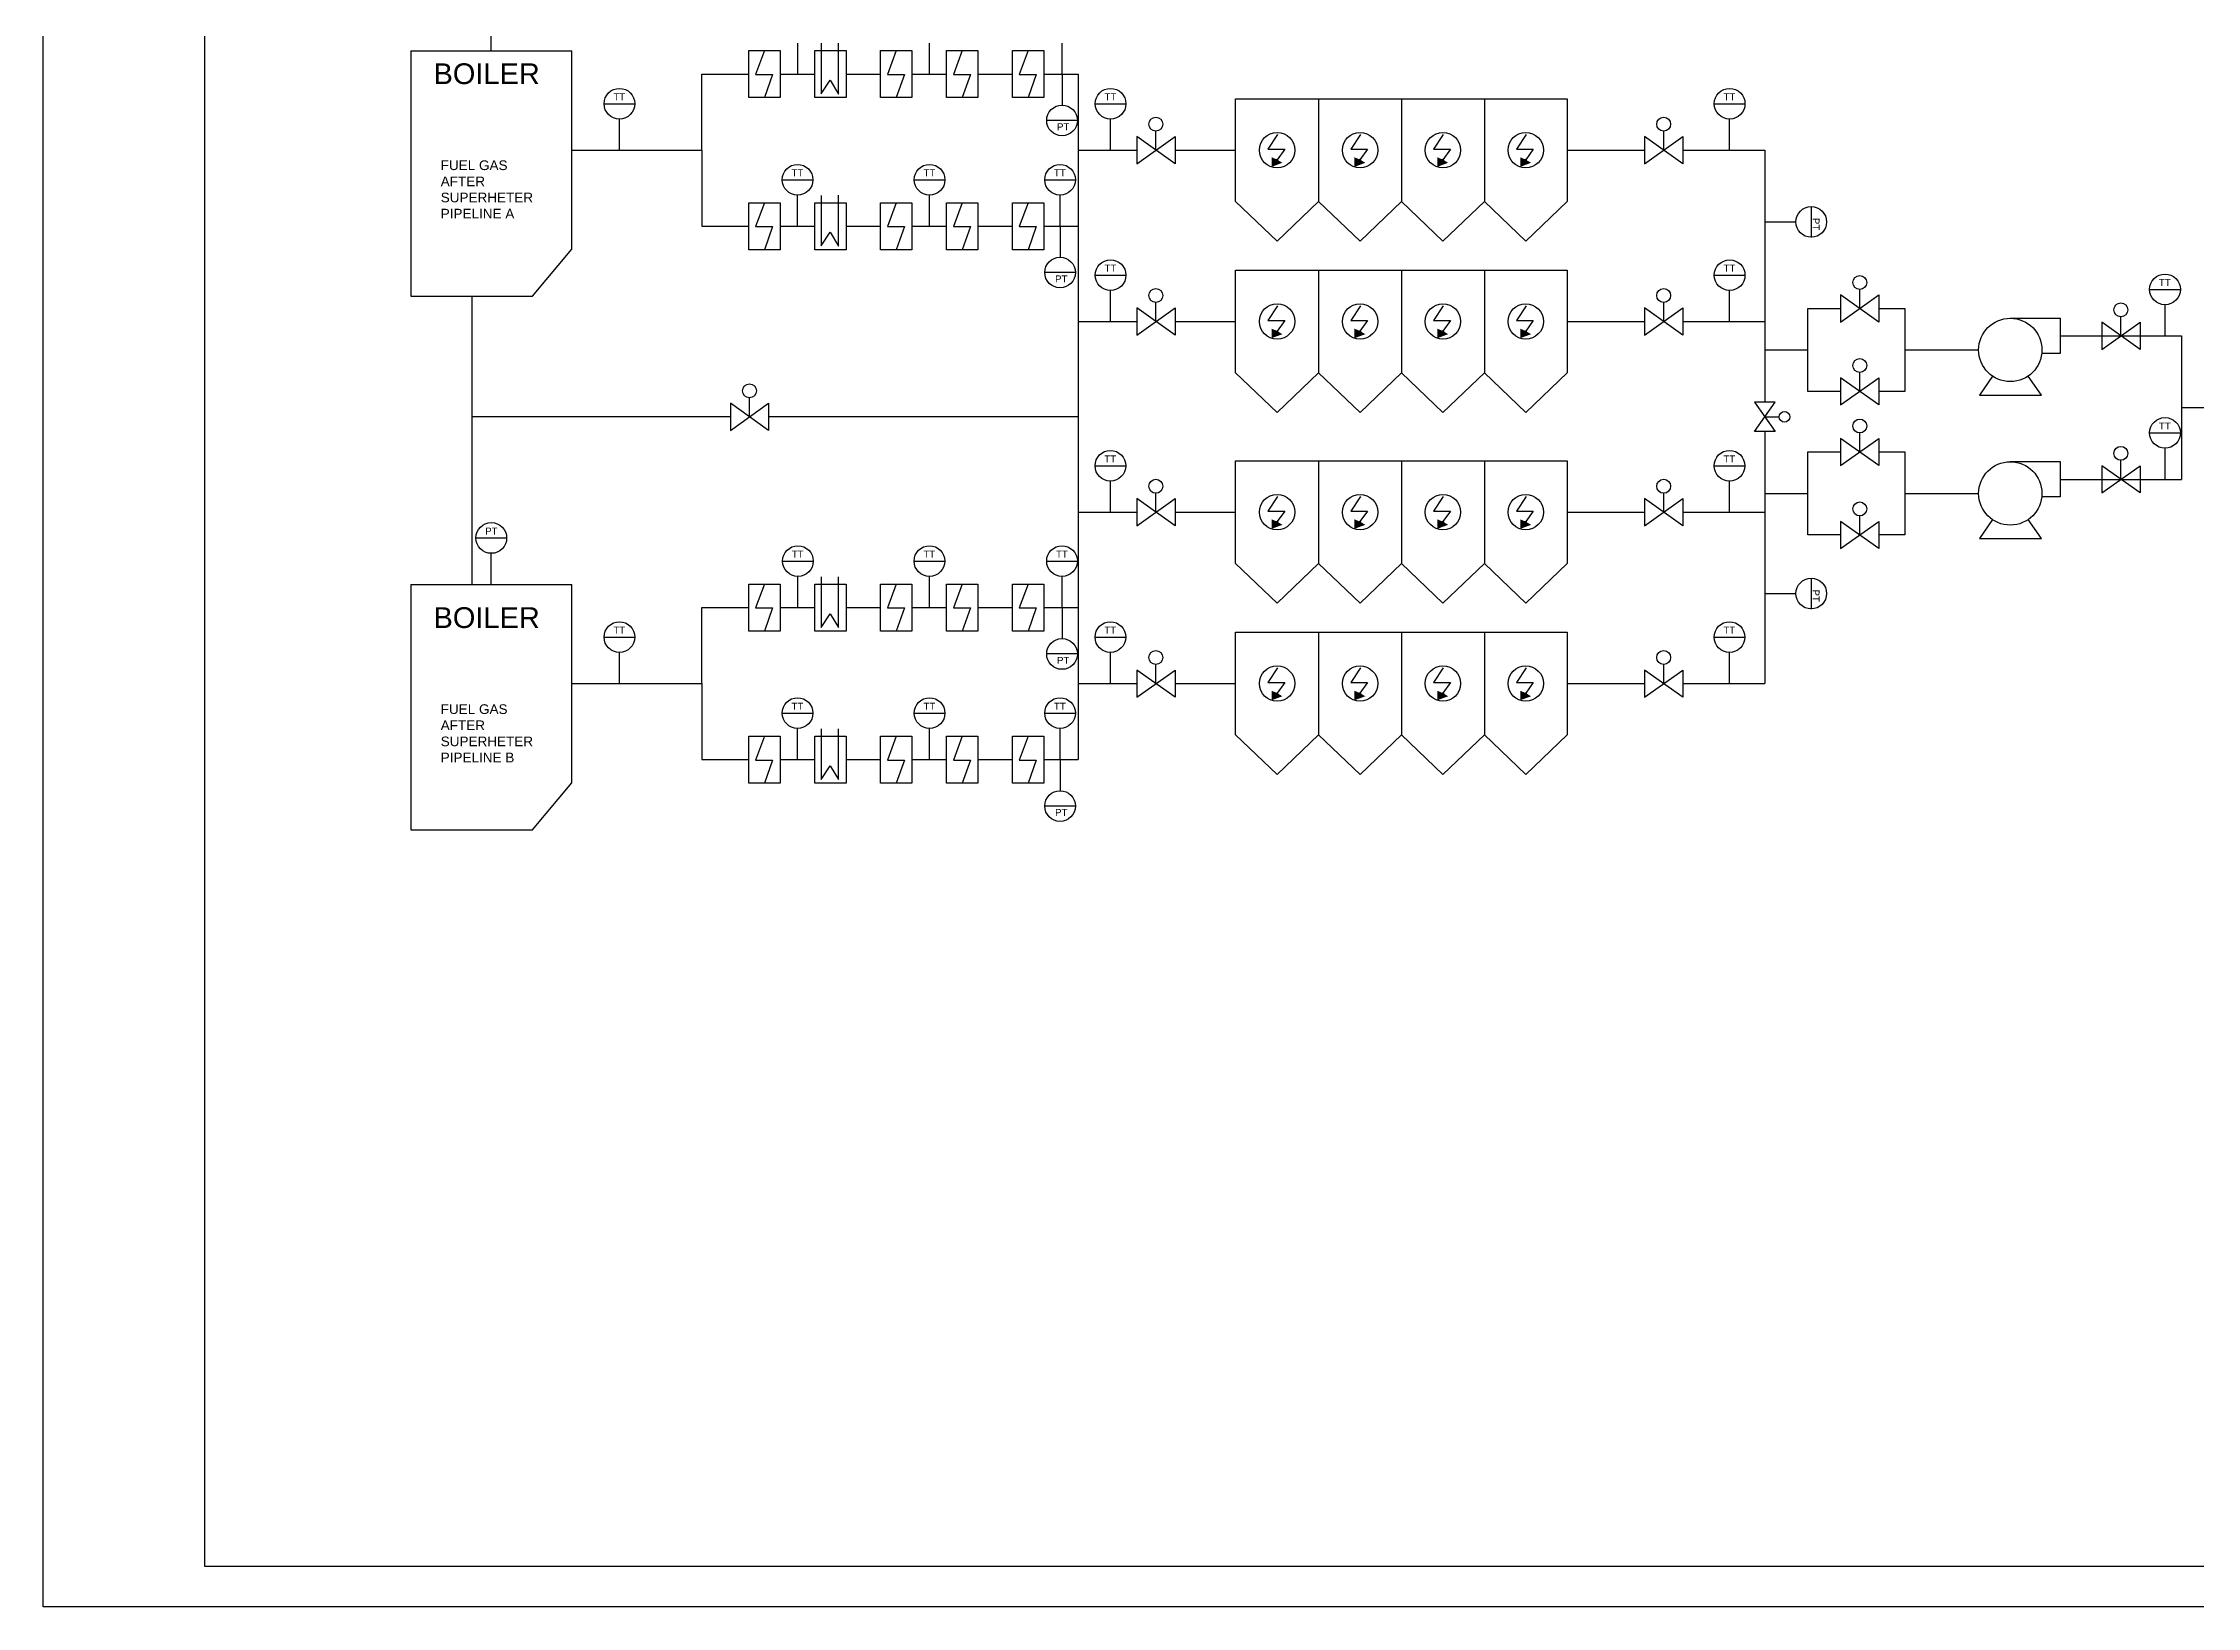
# Model space of a CAD drawing. Header units: millimetres. Extents: x 9362 to 123457, y 9195 to 46674.
# Drawn here: x 9362 to 24941, y 9752 to 21064 of the extents above; entities that cross this region are included whole.
import ezdxf

# ---------------------------------------------------------------- set-up
doc = ezdxf.new("R2010")
doc.units = ezdxf.units.MM
doc.styles.get("Standard").update_dxf_attribs({"font": 'Arial.ttf'})

msp = doc.modelspace()

# ---------------------------------------------------------------- hatches: boundary and pattern name
at = {"true_color": 0xed1f24}
h = msp.add_hatch(color=240, dxfattribs=at)
h.dxf.hatch_style = 1
h.paths.add_polyline_path([(18288, 20220), (18326, 20198), (18248, 20168), (18248, 20238)])
h = msp.add_hatch(color=240, dxfattribs=at)
h.dxf.hatch_style = 1
h.paths.add_polyline_path([(18887, 20220), (18926, 20198), (18847, 20168), (18847, 20238)])
h = msp.add_hatch(color=240, dxfattribs=at)
h.dxf.hatch_style = 1
h.paths.add_polyline_path([(19487, 20220), (19525, 20198), (19446, 20168), (19446, 20238)])
h = msp.add_hatch(color=240, dxfattribs=at)
h.dxf.hatch_style = 1
h.paths.add_polyline_path([(20086, 20220), (20125, 20198), (20046, 20168), (20046, 20238)])
h = msp.add_hatch(color=240, dxfattribs=at)
h.dxf.hatch_style = 1
h.paths.add_polyline_path([(18288, 18981), (18326, 18958), (18248, 18929), (18248, 18998)])
h = msp.add_hatch(color=240, dxfattribs=at)
h.dxf.hatch_style = 1
h.paths.add_polyline_path([(18887, 18981), (18926, 18958), (18847, 18929), (18847, 18998)])
h = msp.add_hatch(color=240, dxfattribs=at)
h.dxf.hatch_style = 1
h.paths.add_polyline_path([(19487, 18981), (19525, 18958), (19446, 18929), (19446, 18998)])
h = msp.add_hatch(color=240, dxfattribs=at)
h.dxf.hatch_style = 1
h.paths.add_polyline_path([(20086, 18981), (20125, 18958), (20046, 18929), (20046, 18998)])
h = msp.add_hatch(color=240, dxfattribs=at)
h.dxf.hatch_style = 1
h.paths.add_polyline_path([(18288, 17602), (18326, 17579), (18248, 17550), (18248, 17619)])
h = msp.add_hatch(color=240, dxfattribs=at)
h.dxf.hatch_style = 1
h.paths.add_polyline_path([(18887, 17602), (18926, 17579), (18847, 17550), (18847, 17619)])
h = msp.add_hatch(color=240, dxfattribs=at)
h.dxf.hatch_style = 1
h.paths.add_polyline_path([(19487, 17602), (19525, 17579), (19446, 17550), (19446, 17619)])
h = msp.add_hatch(color=240, dxfattribs=at)
h.dxf.hatch_style = 1
h.paths.add_polyline_path([(20086, 17602), (20125, 17579), (20046, 17550), (20046, 17619)])
h = msp.add_hatch(color=240, dxfattribs=at)
h.dxf.hatch_style = 1
h.paths.add_polyline_path([(18288, 16362), (18326, 16339), (18248, 16310), (18248, 16379)])
h = msp.add_hatch(color=240, dxfattribs=at)
h.dxf.hatch_style = 1
h.paths.add_polyline_path([(18887, 16362), (18926, 16339), (18847, 16310), (18847, 16379)])
h = msp.add_hatch(color=240, dxfattribs=at)
h.dxf.hatch_style = 1
h.paths.add_polyline_path([(19487, 16362), (19525, 16339), (19446, 16310), (19446, 16379)])
h = msp.add_hatch(color=240, dxfattribs=at)
h.dxf.hatch_style = 1
h.paths.add_polyline_path([(20086, 16362), (20125, 16339), (20046, 16310), (20046, 16379)])

# ---------------------------------------------------------------- linework, layer by layer
for p, q in [((12604, 21007), (12604, 21231)), ((14822, 20839), (14822, 21064)), ((15773, 20839), (15773, 21064)), ((16732, 20839), (16732, 21064)), ((12022, 21007), (12022, 19233)), ((12022, 21007), (13186, 21007)), ((13186, 19572), (13186, 21007)), ((14126, 20839), (14466, 20839)), ((14126, 20289), (14126, 20839)), ((14693, 20839), (14943, 20839)), ((15170, 20839), (15420, 20839)), ((15646, 20839), (15896, 20839)), ((16123, 20839), (16373, 20839)), ((16600, 20839), (16850, 20839)), ((16732, 20839), (16732, 20615)), ((16850, 20839), (16850, 19739)), ((13419, 20625), (13642, 20625)), ((16972, 20625), (17195, 20625)), ((17988, 19918), (17988, 20661)), ((17988, 20661), (18588, 20661)), ((18588, 20661), (18588, 19918)), ((18588, 20661), (19187, 20661)), ((19187, 20661), (19187, 19918)), ((19187, 20661), (19787, 20661)), ((19787, 20661), (19787, 19918)), ((19787, 20661), (20386, 20661)), ((20386, 20661), (20386, 19918)), ((21450, 20625), (21672, 20625)), ((13531, 20289), (13531, 20514)), ((16844, 20504), (16621, 20504)), ((17083, 20289), (17083, 20514)), ((17411, 20289), (17411, 20427)), ((21084, 20289), (21084, 20427)), ((21561, 20289), (21561, 20514)), ((13186, 20289), (14126, 20289)), ((14126, 20289), (14126, 19739)), ((16850, 20289), (17273, 20289)), ((17550, 20289), (17988, 20289)), ((20386, 20289), (20945, 20289)), ((21222, 20289), (21815, 20289)), ((21815, 20289), (21815, 19050)), ((14707, 20075), (14930, 20075)), ((14819, 19739), (14819, 19964)), ((15662, 20075), (15885, 20075)), ((15774, 19739), (15774, 19964)), ((16607, 20075), (16830, 20075)), ((16718, 19739), (16718, 19964)), ((18288, 19631), (17988, 19918)), ((18588, 19918), (18288, 19631)), ((18888, 19631), (18588, 19918)), ((19187, 19918), (18888, 19631)), ((19487, 19631), (19187, 19918)), ((19787, 19918), (19487, 19631)), ((20086, 19631), (19787, 19918)), ((20386, 19918), (20086, 19631)), ((22151, 19881), (22151, 19658)), ((14126, 19739), (14466, 19739)), ((14693, 19739), (14943, 19739)), ((15170, 19739), (15420, 19739)), ((15646, 19739), (15896, 19739)), ((16123, 19739), (16373, 19739)), ((16600, 19739), (16850, 19739)), ((16718, 19739), (16718, 19515)), ((16850, 19739), (16850, 18360)), ((21815, 19770), (22039, 19770)), ((12903, 19233), (13186, 19572)), ((16830, 19404), (16607, 19404)), ((16972, 19385), (17195, 19385)), ((17988, 18678), (17988, 19421)), ((17988, 19421), (18588, 19421)), ((18588, 19421), (18588, 18678)), ((18588, 19421), (19187, 19421)), ((19187, 19421), (19187, 18678)), ((19187, 19421), (19787, 19421)), ((19787, 19421), (19787, 18678)), ((19787, 19421), (20386, 19421)), ((20386, 19421), (20386, 18678)), ((21450, 19385), (21672, 19385)), ((12022, 19233), (12903, 19233)), ((12463, 19233), (12463, 17148)), ((17083, 19050), (17083, 19274)), ((17411, 19050), (17411, 19187)), ((21084, 19050), (21084, 19187)), ((21561, 19050), (21561, 19274)), ((22502, 19144), (22502, 19281)), ((24599, 19282), (24822, 19282)), ((24710, 18946), (24710, 19170)), ((16850, 19050), (17273, 19050)), ((17550, 19050), (17988, 19050)), ((20386, 19050), (20945, 19050)), ((21222, 19050), (21815, 19050)), ((21815, 19050), (21815, 18466)), ((22127, 18844), (22127, 19144)), ((22127, 19144), (22364, 19144)), ((22641, 19144), (22827, 19144)), ((22827, 19144), (22827, 18544)), ((24391, 18946), (24391, 19083)), ((23952, 18946), (24830, 18946)), ((24830, 18946), (24830, 17908)), ((21815, 18844), (22127, 18844)), ((22127, 18544), (22127, 18844)), ((22827, 18844), (23361, 18844)), ((18288, 18391), (17988, 18678)), ((18588, 18678), (18288, 18391)), ((18888, 18391), (18588, 18678)), ((19187, 18678), (18888, 18391)), ((19487, 18391), (19187, 18678)), ((19787, 18678), (19487, 18391)), ((20086, 18391), (19787, 18678)), ((20386, 18678), (20086, 18391)), ((22364, 18544), (22127, 18544)), ((22502, 18544), (22502, 18681)), ((22827, 18544), (22641, 18544)), ((23462, 18654), (23368, 18517)), ((23816, 18517), (23721, 18655)), ((14471, 18360), (14471, 18498)), ((23368, 18517), (23816, 18517)), ((24830, 18427), (26327, 18427)), ((14333, 18360), (12463, 18360)), ((16850, 18360), (14610, 18360)), ((16850, 18360), (16850, 16981)), ((21815, 18360), (21920, 18360)), ((21815, 18254), (21815, 17671)), ((22502, 18106), (22502, 18244)), ((24599, 18244), (24822, 18244)), ((22127, 17806), (22127, 18106)), ((22127, 18106), (22364, 18106)), ((22641, 18106), (22827, 18106)), ((22827, 18106), (22827, 17506)), ((24710, 17908), (24710, 18133)), ((16970, 18006), (17193, 18006)), ((17988, 17299), (17988, 18042)), ((17988, 18042), (18588, 18042)), ((18588, 18042), (18588, 17299)), ((18588, 18042), (19187, 18042)), ((19187, 18042), (19187, 17299)), ((19187, 18042), (19787, 18042)), ((19787, 18042), (19787, 17299)), ((19787, 18042), (20386, 18042)), ((20386, 18042), (20386, 17299)), ((21448, 18006), (21671, 18006)), ((24391, 17908), (24391, 18046)), ((17082, 17671), (17082, 17895)), ((17411, 17671), (17411, 17808)), ((21084, 17671), (21084, 17808)), ((21560, 17671), (21560, 17895)), ((21815, 17806), (22127, 17806)), ((22127, 17506), (22127, 17806)), ((22827, 17806), (23361, 17806)), ((23952, 17908), (24830, 17908)), ((16850, 17671), (17273, 17671)), ((17550, 17671), (17988, 17671)), ((20386, 17671), (20945, 17671)), ((21222, 17671), (21815, 17671)), ((21815, 17671), (21815, 16431)), ((22502, 17506), (22502, 17644)), ((23462, 17617), (23368, 17480)), ((23816, 17480), (23721, 17617)), ((12492, 17484), (12715, 17484)), ((22364, 17506), (22127, 17506)), ((22827, 17506), (22641, 17506)), ((23368, 17480), (23816, 17480)), ((12604, 17148), (12604, 17373)), ((14710, 17317), (14933, 17317)), ((15661, 17317), (15884, 17317)), ((16621, 17317), (16844, 17317)), ((18288, 17012), (17988, 17299)), ((18588, 17299), (18288, 17012)), ((18888, 17012), (18588, 17299)), ((19187, 17299), (18888, 17012)), ((19487, 17012), (19187, 17299)), ((19787, 17299), (19487, 17012)), ((20086, 17012), (19787, 17299)), ((20386, 17299), (20086, 17012)), ((12022, 17148), (12022, 15374)), ((12022, 17148), (13186, 17148)), ((13186, 15714), (13186, 17148)), ((14822, 16981), (14822, 17205)), ((15773, 16981), (15773, 17205)), ((16732, 16981), (16732, 17205)), ((22151, 17193), (22151, 16970)), ((14126, 16981), (14466, 16981)), ((14126, 16431), (14126, 16981)), ((14693, 16981), (14943, 16981)), ((15170, 16981), (15420, 16981)), ((15646, 16981), (15896, 16981)), ((16123, 16981), (16373, 16981)), ((16600, 16981), (16850, 16981)), ((16732, 16981), (16732, 16757)), ((16850, 16981), (16850, 15881)), ((21815, 17082), (22039, 17082)), ((13419, 16767), (13642, 16767)), ((16970, 16767), (17193, 16767)), ((17988, 16060), (17988, 16802)), ((17988, 16802), (18588, 16802)), ((18588, 16802), (18588, 16060)), ((18588, 16802), (19187, 16802)), ((19187, 16802), (19187, 16060)), ((19187, 16802), (19787, 16802)), ((19787, 16802), (19787, 16060)), ((19787, 16802), (20386, 16802)), ((20386, 16802), (20386, 16060)), ((21448, 16767), (21671, 16767)), ((13531, 16431), (13531, 16655)), ((16844, 16645), (16621, 16645)), ((17082, 16431), (17082, 16655)), ((17411, 16431), (17411, 16569)), ((21084, 16431), (21084, 16569)), ((21560, 16431), (21560, 16655)), ((13186, 16431), (14126, 16431)), ((14126, 16431), (14126, 15881)), ((16850, 16431), (17273, 16431)), ((17550, 16431), (17988, 16431)), ((20386, 16431), (20945, 16431)), ((21222, 16431), (21815, 16431)), ((14707, 16217), (14930, 16217)), ((15662, 16217), (15885, 16217)), ((16607, 16217), (16830, 16217)), ((14819, 15881), (14819, 16105)), ((15774, 15881), (15774, 16105)), ((16718, 15881), (16718, 16105)), ((18288, 15772), (17988, 16060)), ((18588, 16060), (18288, 15772)), ((18888, 15772), (18588, 16060)), ((19187, 16060), (18888, 15772)), ((19487, 15772), (19187, 16060)), ((19787, 16060), (19487, 15772)), ((20086, 15772), (19787, 16060)), ((20386, 16060), (20086, 15772)), ((14126, 15881), (14466, 15881)), ((14693, 15881), (14943, 15881)), ((15170, 15881), (15420, 15881)), ((15646, 15881), (15896, 15881)), ((16123, 15881), (16373, 15881)), ((16600, 15881), (16850, 15881)), ((16718, 15881), (16718, 15657)), ((12903, 15374), (13186, 15714)), ((16830, 15545), (16607, 15545)), ((12022, 15374), (12903, 15374)), ((33950, 10045), (10533, 10045))]:
    msp.add_line(p, q)
at = {"color": 3}
for p, q in [((14989, 21062), (14989, 20696)), ((15116, 20695), (15116, 21063)), ((14989, 20696), (15054, 20795)), ((15054, 20795), (15116, 20695)), ((14989, 19962), (14989, 19596)), ((15116, 19595), (15116, 19963)), ((14989, 19596), (15054, 19695)), ((15054, 19695), (15116, 19595)), ((14989, 17203), (14989, 16837)), ((15116, 16836), (15116, 17204)), ((14989, 16837), (15054, 16936)), ((15054, 16936), (15116, 16836)), ((14989, 16103), (14989, 15737)), ((15116, 15736), (15116, 16104)), ((14989, 15737), (15054, 15836)), ((15054, 15836), (15116, 15736))]:
    msp.add_line(p, q, dxfattribs=at)
at = {"color": 5}
for p, q in [((14579, 21009), (14516, 20836)), ((15533, 21009), (15469, 20836)), ((16010, 21009), (15946, 20836)), ((16486, 21009), (16423, 20836)), ((14516, 20836), (14639, 20836)), ((14639, 20836), (14579, 20669)), ((15469, 20836), (15593, 20836)), ((15593, 20836), (15533, 20669)), ((15946, 20836), (16069, 20836)), ((16069, 20836), (16010, 20669)), ((16423, 20836), (16546, 20836)), ((16546, 20836), (16486, 20669)), ((14579, 19909), (14516, 19736)), ((15533, 19909), (15469, 19736)), ((16010, 19909), (15946, 19736)), ((16486, 19909), (16423, 19736)), ((14516, 19736), (14639, 19736)), ((14639, 19736), (14579, 19569)), ((15469, 19736), (15593, 19736)), ((15593, 19736), (15533, 19569)), ((15946, 19736), (16069, 19736)), ((16069, 19736), (16010, 19569)), ((16423, 19736), (16546, 19736)), ((16546, 19736), (16486, 19569)), ((14579, 17151), (14516, 16978)), ((15533, 17151), (15469, 16978)), ((16010, 17151), (15946, 16978)), ((16486, 17151), (16423, 16978)), ((14516, 16978), (14639, 16978)), ((14639, 16978), (14579, 16811)), ((15469, 16978), (15593, 16978)), ((15593, 16978), (15533, 16811)), ((15946, 16978), (16069, 16978)), ((16069, 16978), (16010, 16811)), ((16423, 16978), (16546, 16978)), ((16546, 16978), (16486, 16811)), ((14579, 16051), (14516, 15878)), ((15533, 16051), (15469, 15878)), ((16010, 16051), (15946, 15878)), ((16486, 16051), (16423, 15878)), ((14516, 15878), (14639, 15878)), ((14639, 15878), (14579, 15711)), ((15469, 15878), (15593, 15878)), ((15593, 15878), (15533, 15711)), ((15946, 15878), (16069, 15878)), ((16069, 15878), (16010, 15711)), ((16423, 15878), (16546, 15878)), ((16546, 15878), (16486, 15711))]:
    msp.add_line(p, q, dxfattribs=at)
at = {"color": 240, "true_color": 0xed1f24}
for p, q in [((18290, 20402), (18221, 20297)), ((18221, 20297), (18343, 20297)), ((18343, 20297), (18288, 20220)), ((18890, 20402), (18820, 20297)), ((18820, 20297), (18942, 20297)), ((18942, 20297), (18887, 20220)), ((19489, 20402), (19420, 20297)), ((19420, 20297), (19542, 20297)), ((19542, 20297), (19487, 20220)), ((20089, 20402), (20019, 20297)), ((20019, 20297), (20141, 20297)), ((20141, 20297), (20086, 20220)), ((18290, 19162), (18221, 19057)), ((18890, 19162), (18820, 19057)), ((19489, 19162), (19420, 19057)), ((20089, 19162), (20019, 19057)), ((18221, 19057), (18343, 19057)), ((18343, 19057), (18288, 18981)), ((18820, 19057), (18942, 19057)), ((18942, 19057), (18887, 18981)), ((19420, 19057), (19542, 19057)), ((19542, 19057), (19487, 18981)), ((20019, 19057), (20141, 19057)), ((20141, 19057), (20086, 18981)), ((18290, 17783), (18221, 17678)), ((18890, 17783), (18820, 17678)), ((19489, 17783), (19420, 17678)), ((20089, 17783), (20019, 17678)), ((18221, 17678), (18343, 17678)), ((18343, 17678), (18288, 17602)), ((18820, 17678), (18942, 17678)), ((18942, 17678), (18887, 17602)), ((19420, 17678), (19542, 17678)), ((19542, 17678), (19487, 17602)), ((20019, 17678), (20141, 17678)), ((20141, 17678), (20086, 17602)), ((18290, 16544), (18221, 16438)), ((18890, 16544), (18820, 16438)), ((19489, 16544), (19420, 16438)), ((20089, 16544), (20019, 16438)), ((18221, 16438), (18343, 16438)), ((18343, 16438), (18288, 16362)), ((18820, 16438), (18942, 16438)), ((18942, 16438), (18887, 16362)), ((19420, 16438), (19542, 16438)), ((19542, 16438), (19487, 16362)), ((20019, 16438), (20141, 16438)), ((20141, 16438), (20086, 16362))]:
    msp.add_line(p, q, dxfattribs=at)
for points in [[(9362, 27140), (34243, 27140), (34243, 9752), (9362, 9752)], [(14466, 21009), (14693, 21009), (14693, 20669), (14466, 20669)], [(14943, 21009), (15170, 21009), (15170, 20669), (14943, 20669)], [(15420, 21009), (15646, 21009), (15646, 20669), (15420, 20669)], [(15896, 21009), (16123, 21009), (16123, 20669), (15896, 20669)], [(16373, 21009), (16600, 21009), (16600, 20669), (16373, 20669)], [(17273, 20191), (17550, 20387), (17550, 20191), (17273, 20387)], [(20945, 20191), (21222, 20387), (21222, 20191), (20945, 20387)], [(14466, 19909), (14693, 19909), (14693, 19569), (14466, 19569)], [(14943, 19909), (15170, 19909), (15170, 19569), (14943, 19569)], [(15420, 19909), (15646, 19909), (15646, 19569), (15420, 19569)], [(15896, 19909), (16123, 19909), (16123, 19569), (15896, 19569)], [(16373, 19909), (16600, 19909), (16600, 19569), (16373, 19569)], [(22364, 19046), (22641, 19242), (22641, 19046), (22364, 19242)], [(17273, 18952), (17550, 19148), (17550, 18952), (17273, 19148)], [(20945, 18952), (21222, 19148), (21222, 18952), (20945, 19148)], [(24253, 18848), (24530, 19044), (24530, 18848), (24253, 19044)], [(22364, 18446), (22641, 18642), (22641, 18446), (22364, 18642)], [(14333, 18262), (14610, 18458), (14610, 18262), (14333, 18458)], [(21740, 18466), (21890, 18254), (21740, 18254), (21890, 18466)], [(22364, 18008), (22641, 18204), (22641, 18008), (22364, 18204)], [(24253, 17810), (24530, 18006), (24530, 17810), (24253, 18006)], [(17273, 17573), (17550, 17769), (17550, 17573), (17273, 17769)], [(20945, 17573), (21222, 17769), (21222, 17573), (20945, 17769)], [(22364, 17408), (22641, 17604), (22641, 17408), (22364, 17604)], [(14466, 17151), (14693, 17151), (14693, 16811), (14466, 16811)], [(14943, 17151), (15170, 17151), (15170, 16811), (14943, 16811)], [(15420, 17151), (15646, 17151), (15646, 16811), (15420, 16811)], [(15896, 17151), (16123, 17151), (16123, 16811), (15896, 16811)], [(16373, 17151), (16600, 17151), (16600, 16811), (16373, 16811)], [(17273, 16333), (17550, 16529), (17550, 16333), (17273, 16529)], [(20945, 16333), (21222, 16529), (21222, 16333), (20945, 16529)], [(14466, 16051), (14693, 16051), (14693, 15711), (14466, 15711)], [(14943, 16051), (15170, 16051), (15170, 15711), (14943, 15711)], [(15420, 16051), (15646, 16051), (15646, 15711), (15420, 15711)], [(15896, 16051), (16123, 16051), (16123, 15711), (15896, 15711)], [(16373, 16051), (16600, 16051), (16600, 15711), (16373, 15711)]]:
    msp.add_lwpolyline(points, close=True)
for points in [[(10533, 10045), (10533, 26847), (33950, 26847), (33950, 10045)], [(23591, 19073), (23952, 19073), (23952, 18818), (23819, 18818)], [(23591, 18036), (23952, 18036), (23952, 17781), (23819, 17781)]]:
    msp.add_lwpolyline(points)
for points in [[(18288, 20220), (18294, 20217), (18281, 20212), (18281, 20223)], [(18887, 20220), (18893, 20217), (18881, 20212), (18881, 20223)], [(19487, 20220), (19493, 20217), (19480, 20212), (19480, 20223)], [(20086, 20220), (20092, 20217), (20079, 20212), (20079, 20223)], [(18288, 18981), (18294, 18977), (18281, 18972), (18281, 18983)], [(18887, 18981), (18893, 18977), (18881, 18972), (18881, 18983)], [(19487, 18981), (19493, 18977), (19480, 18972), (19480, 18983)], [(20086, 18981), (20092, 18977), (20079, 18972), (20079, 18983)], [(18288, 17602), (18294, 17598), (18281, 17593), (18281, 17604)], [(18887, 17602), (18893, 17598), (18881, 17593), (18881, 17604)], [(19487, 17602), (19493, 17598), (19480, 17593), (19480, 17604)], [(20086, 17602), (20092, 17598), (20079, 17593), (20079, 17604)], [(18288, 16362), (18294, 16358), (18281, 16354), (18281, 16365)], [(18887, 16362), (18893, 16358), (18881, 16354), (18881, 16365)], [(19487, 16362), (19493, 16358), (19480, 16354), (19480, 16365)], [(20086, 16362), (20092, 16358), (20079, 16354), (20079, 16365)]]:
    msp.add_lwpolyline(points, close=True, dxfattribs=at)
for centre, radius in [((13531, 20625), 111), ((17083, 20625), 111), ((21561, 20625), 111), ((16732, 20504), 111), ((17411, 20477), 50.3), ((21084, 20477), 50.3), ((14819, 20075), 111), ((15774, 20075), 111), ((16718, 20075), 111), ((22151, 19770), 111), ((16718, 19404), 111), ((17083, 19385), 111), ((21561, 19385), 111), ((22502, 19332), 50.3), ((24710, 19282), 111), ((17411, 19238), 50.3), ((21084, 19238), 50.3), ((24391, 19134), 50.3), ((23591, 18844), 229), ((22502, 18732), 50.3), ((14471, 18548), 50.3), ((21958, 18360), 38.4), ((22502, 18294), 50.3), ((24710, 18244), 111), ((17082, 18006), 111), ((21560, 18006), 111), ((24391, 18096), 50.3), ((23591, 17806), 229), ((17411, 17858), 50.3), ((21084, 17858), 50.3), ((22502, 17694), 50.3), ((12604, 17484), 111), ((14822, 17317), 111), ((15773, 17317), 111), ((16732, 17317), 111), ((22151, 17082), 111), ((13531, 16767), 111), ((17082, 16767), 111), ((21560, 16767), 111), ((16732, 16645), 111), ((17411, 16619), 50.3), ((21084, 16619), 50.3), ((14819, 16217), 111), ((15774, 16217), 111), ((16718, 16217), 111), ((16718, 15545), 111)]:
    msp.add_circle(centre, radius)
for centre in [(18288, 20289), (18888, 20289), (19487, 20289), (20086, 20289), (18288, 19050), (18888, 19050), (19487, 19050), (20086, 19050), (18288, 17671), (18888, 17671), (19487, 17671), (20086, 17671), (18288, 16431), (18888, 16431), (19487, 16431), (20086, 16431)]:
    msp.add_circle(centre, 128, dxfattribs=at)

# ---------------------------------------------------------------- texts
at = {"attachment_point": 1}
for s, width, insert, char_height in [('{\\fArial|b0|i0|c163|p34;BOILER}', 795.41, (12186, 20917), 150), ('{\\fArial|b0|i0|c163|p34;TT}', 155.39, (13487, 20700), 50), ('{\\fArial|b0|i0|c163|p34;TT}', 155.39, (17039, 20700), 50), ('{\\fArial|b0|i0|c163|p34;TT}', 155.39, (21517, 20700), 50), ('{\\fArial|b0|i0|c163|p34;PT}', 150.6, (16696, 20483), 50), ('{\\fArial|b0|i0|c163|p34;FUEL GAS AFTER SUPERHETER PIPELINE A}', 795.41, (12238, 20215), 70), ('{\\fArial|b0|i0|c163|p34;TT}', 155.39, (14775, 20150), 50), ('{\\fArial|b0|i0|c163|p34;TT}', 155.39, (15730, 20150), 50), ('{\\fArial|b0|i0|c163|p34;TT}', 155.39, (16674, 20150), 50), ('{\\fArial|b0|i0|c163|p34;PT}', 150.6, (16682, 19383), 50), ('{\\fArial|b0|i0|c163|p34;TT}', 155.39, (17039, 19461), 50), ('{\\fArial|b0|i0|c163|p34;TT}', 155.39, (21517, 19461), 50), ('{\\fArial|b0|i0|c163|p34;TT}', 155.39, (24666, 19357), 50), ('{\\fArial|b0|i0|c163|p34;TT}', 155.39, (24666, 18319), 50), ('{\\fArial|b0|i0|c163|p34;TT}', 155.39, (17038, 18081), 50), ('{\\fArial|b0|i0|c163|p34;TT}', 155.39, (21516, 18081), 50), ('{\\fArial|b0|i0|c163|p34;PT}', 155.39, (12560, 17559), 50), ('{\\fArial|b0|i0|c163|p34;TT}', 155.39, (14778, 17392), 50), ('{\\fArial|b0|i0|c163|p34;TT}', 155.39, (15729, 17392), 50), ('{\\fArial|b0|i0|c163|p34;TT}', 155.39, (16689, 17392), 50), ('{\\fArial|b0|i0|c163|p34;BOILER}', 795.41, (12186, 16983), 150), ('{\\fArial|b0|i0|c163|p34;TT}', 155.39, (13487, 16842), 50), ('{\\fArial|b0|i0|c163|p34;TT}', 155.39, (17038, 16842), 50), ('{\\fArial|b0|i0|c163|p34;TT}', 155.39, (21516, 16842), 50), ('{\\fArial|b0|i0|c163|p34;PT}', 150.6, (16696, 16624), 50), ('{\\fArial|b0|i0|c163|p34;FUEL GAS AFTER SUPERHETER PIPELINE B}', 795.41, (12238, 16281), 70), ('{\\fArial|b0|i0|c163|p34;TT}', 155.39, (14775, 16292), 50), ('{\\fArial|b0|i0|c163|p34;TT}', 155.39, (15730, 16292), 50), ('{\\fArial|b0|i0|c163|p34;TT}', 155.39, (16674, 16292), 50), ('{\\fArial|b0|i0|c163|p34;PT}', 150.6, (16682, 15524), 50)]:
    msp.add_mtext_dynamic_manual_height_columns(s, width=width, gutter_width=12.5, heights=[0], dxfattribs=dict(at, insert=insert, char_height=char_height))
at = {"char_height": 50, "attachment_point": 1, "rotation": 270}
for insert in [(22211, 19799), (22211, 17111)]:
    msp.add_mtext_dynamic_manual_height_columns('{\\fArial|b0|i0|c163|p34;PT}', width=150.6, gutter_width=12.5, heights=[0], dxfattribs=dict(at, insert=insert))

doc.saveas('drawing.dxf')
